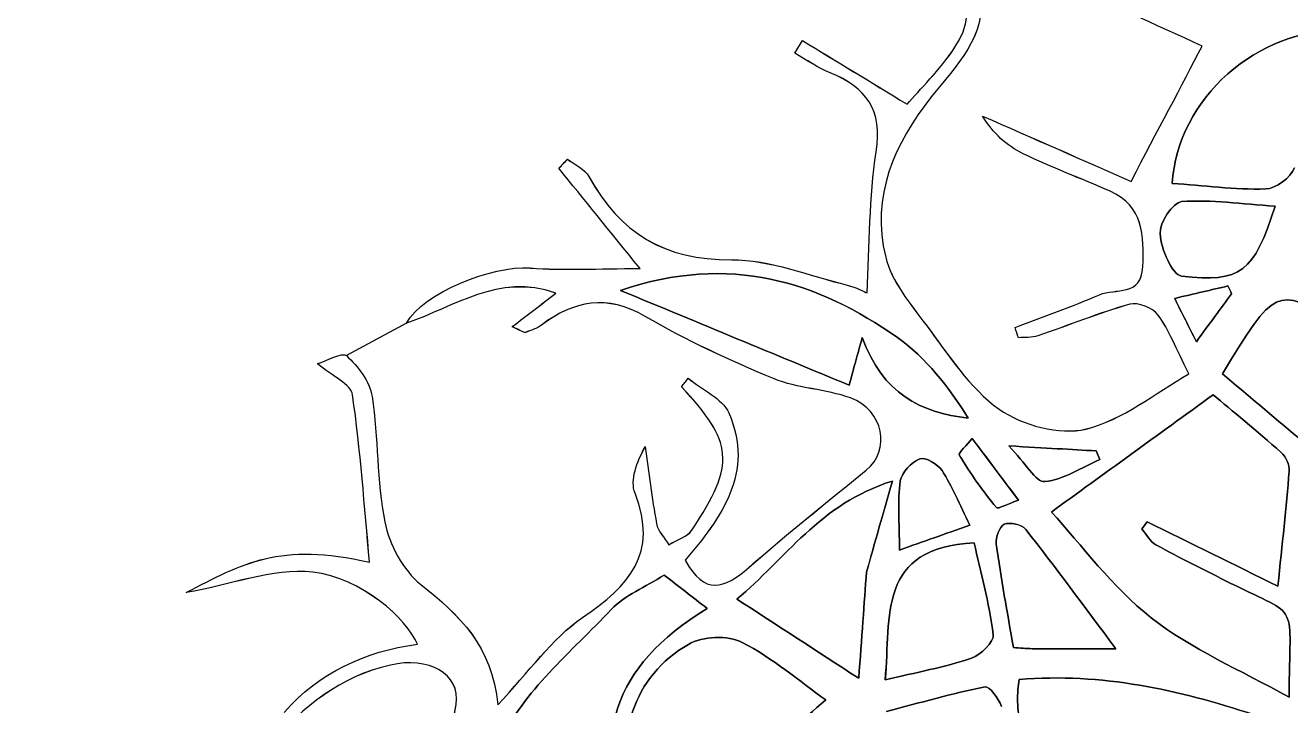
# Model space of a CAD drawing. Extents: x 105 to 524, y 66 to 486.
# Drawn here: x 181 to 249.4, y 367.8 to 404.6 of the extents above; entities that cross this region are included whole.
import ezdxf

# ---------------------------------------------------------------- set-up
doc = ezdxf.new("R2010")
doc.units = 0
doc.layers.add('tree', color=7, linetype='CONTINUOUS')

msp = doc.modelspace()

# ---------------------------------------------------------------- linework, layer by layer
at = {"layer": 'tree', "color": 7}
for p, q in [((222.628238, 403.079162), (223.045877, 403.76288)), ((222.628263, 403.078006), (223.045903, 403.761743)), ((222.628503, 403.079501), (223.045877, 403.763506)), ((209.874188, 396.859648), (210.347104, 397.346888)), ((248.601424, 394.809521), (248.601424, 394.809521)), ((248.601533, 394.809592), (248.601533, 394.809592)), ((213.200036, 390.260417), (213.200036, 390.260417)), ((213.200114, 390.260522), (213.200114, 390.260522)), ((201.636715, 388.493141), (198.391992, 386.734015)), ((244.342751, 387.486596), (244.342751, 387.486596)), ((244.342885, 387.486596), (244.342885, 387.486596)), ((234.725944, 378.923973), (232.225977, 382.249221)), ((234.725944, 378.923973), (232.225977, 382.249221)), ((234.212437, 381.852488), (234.212437, 381.852488)), ((234.212465, 381.852417), (234.212465, 381.852417)), ((238.927206, 381.583283), (239.118136, 381.118216)), ((238.927206, 381.583283), (239.118136, 381.118216)), ((239.118108, 381.118286), (238.927446, 381.583106)), ((239.118108, 381.118286), (238.927446, 381.583106)), ((227.908048, 379.955319), (227.908048, 379.955319)), ((227.908153, 379.955354), (227.908153, 379.955354)), ((234.72581, 378.923867), (234.72581, 378.923867)), ((234.725944, 378.923973), (234.725944, 378.923973)), ((232.098494, 377.56846), (232.098494, 377.56846)), ((232.098603, 377.568531), (232.098603, 377.568531)), ((239.987303, 370.890482), (239.987303, 370.891047)), ((239.987381, 370.891964), (239.987381, 370.891118)), ((227.518634, 369.209179), (227.518634, 369.209179)), ((227.518711, 369.209073), (227.518711, 369.209073)), ((234.757186, 369.230451), (234.757186, 369.230451)), ((234.757267, 369.230381), (234.757267, 369.230381)), ((224.306567, 368.12541), (224.306567, 368.12541)), ((224.306596, 368.125446), (224.306596, 368.125446)), ((249.35422, 368.26504), (249.35422, 368.26504)), ((249.354301, 368.26504), (249.354301, 368.26504))]:
    msp.add_line(p, q, dxfattribs=at)
for points in [[(104.943981, 275.896663), (104.943988, 391.738389), (198.852265, 485.646659), (314.693991, 485.646659)], [(231.289464, 403.39881), (232.77684, 405.636376), (231.744756, 407.962313), (228.78843, 409.356754)], [(231.289465, 403.398179), (232.776843, 405.635742), (231.744492, 407.961677), (228.788433, 409.356384)], [(231.289491, 403.397048), (232.776867, 405.634614), (231.744516, 407.960551), (228.788456, 409.355259)], [(232.66976, 406.462682), (233.023312, 403.946921), (231.368239, 402.429669), (230.025862, 400.731938)], [(232.669761, 406.462336), (233.023315, 403.946572), (231.36824, 402.42931), (230.025864, 400.731567)], [(232.669786, 406.461187), (233.023339, 403.945426), (231.368266, 402.428174), (230.025889, 400.730443)], [(244.66303, 403.463152), (242.101112, 404.631994), (239.47831, 405.828602), (236.855508, 407.024943)], [(244.663031, 403.462807), (242.101112, 404.631384), (239.478312, 405.827971), (236.855512, 407.024593)], [(244.663057, 403.461657), (242.101139, 404.630232), (239.478337, 405.82684), (236.855535, 407.023448)], [(243.040884, 396.041951), (243.295364, 400.607354), (247.70836, 404.505513), (252.280773, 404.290601)], [(243.040884, 396.041951), (243.295364, 400.607354), (247.70836, 404.505513), (252.280773, 404.290601)], [(252.28072, 404.290636), (247.708307, 404.505548), (243.295311, 400.607354), (243.041096, 396.041986)], [(252.28072, 404.290636), (247.708307, 404.505548), (243.295311, 400.607354), (243.041096, 396.041986)], [(223.045877, 403.763506), (224.875055, 402.651797), (226.704234, 401.539822), (228.710189, 400.320788)], [(223.045877, 403.76288), (224.875058, 402.651172), (226.704236, 401.539463), (228.71019, 400.320439)], [(223.045903, 403.761743), (224.875082, 402.650035), (226.704261, 401.538327), (228.710215, 400.319293)], [(224.538596, 402.019488), (223.868608, 402.290492), (223.263245, 402.721374), (222.628238, 403.079162)], [(224.53862, 402.018359), (223.868633, 402.289344), (223.263268, 402.720251), (222.628263, 403.078006)], [(224.538593, 402.019854), (223.868606, 402.290839), (223.263242, 402.721746), (222.628503, 403.079501)], [(228.710189, 400.320788), (229.372966, 401.099304), (230.465933, 402.159485), (231.289464, 403.39881)], [(228.71019, 400.320439), (229.372968, 401.098667), (230.465669, 402.159117), (231.289465, 403.398179)], [(228.710215, 400.319293), (229.372992, 401.097542), (230.465693, 402.15799), (231.289491, 403.397048)], [(240.812409, 396.152683), (242.269076, 398.918337), (243.535348, 401.3225), (244.66303, 403.463152)], [(240.812412, 396.152335), (242.269077, 398.917971), (243.535352, 401.322152), (244.663031, 403.462807)], [(240.812436, 396.151188), (242.269103, 398.916842), (243.535375, 401.321005), (244.663057, 403.461657)], [(227.033486, 397.74816), (227.39318, 400.031914), (226.494079, 401.22959), (224.538593, 402.019854)], [(227.033487, 397.747808), (227.393182, 400.03155), (226.493814, 401.22923), (224.538596, 402.019488)], [(227.033513, 397.746665), (227.393207, 400.030419), (226.493838, 401.228095), (224.53862, 402.018359)], [(230.025862, 400.731938), (228.008158, 398.180402), (226.729869, 395.332251), (227.54619, 392.0596)], [(230.025864, 400.731567), (228.008159, 398.180031), (226.729872, 395.331879), (227.546193, 392.059231)], [(230.025889, 400.730443), (228.008185, 398.178907), (226.729896, 395.330756), (227.546217, 392.058104)], [(234.971053, 397.645907), (234.098121, 398.074678), (233.346155, 398.750139), (232.784317, 399.684839)], [(232.784317, 399.684839), (235.519273, 398.481557), (238.253962, 397.278541), (240.812409, 396.152683)], [(234.971054, 397.645537), (234.098123, 398.074339), (233.346156, 398.749767), (232.784318, 399.684205)], [(232.784318, 399.684205), (235.519274, 398.481197), (238.253965, 397.277907), (240.812412, 396.152335)], [(234.97108, 397.644412), (234.098148, 398.073183), (233.346182, 398.748644), (232.784344, 399.683077)], [(232.784344, 399.683077), (235.5193, 398.480062), (238.253989, 397.276779), (240.812436, 396.151188)], [(226.538673, 390.120251), (226.688212, 392.72011), (226.643083, 395.268442), (227.033486, 397.74816)], [(226.538674, 390.119623), (226.688213, 392.719736), (226.643085, 395.268097), (227.033487, 397.747808)], [(226.5387, 390.118489), (226.688239, 392.718615), (226.64311, 395.266947), (227.033513, 397.746665)], [(239.676182, 395.625129), (238.116707, 396.319279), (236.501155, 396.894623), (234.971053, 397.645907)], [(239.676185, 395.624756), (238.116442, 396.318916), (236.501157, 396.894262), (234.971054, 397.645537)], [(239.676208, 395.623634), (238.116466, 396.317784), (236.501182, 396.893127), (234.97108, 397.644412)], [(214.26662, 391.441539), (212.585645, 393.514912), (211.229916, 395.18728), (209.874188, 396.859648)], [(209.874189, 396.859301), (210.031739, 397.021614), (210.189558, 397.183927), (210.347105, 397.346523)], [(214.266621, 391.441199), (212.585646, 393.514545), (211.229917, 395.186923), (209.874189, 396.859301)], [(209.874214, 396.858153), (210.031764, 397.020477), (210.189581, 397.182802), (210.347131, 397.345393)], [(214.266647, 391.440044), (212.585671, 393.513417), (211.229943, 395.185785), (209.874214, 396.858153)], [(210.347104, 397.346888), (210.738041, 397.043064), (211.277982, 396.820669), (211.495882, 396.422333)], [(210.347105, 397.346523), (210.738043, 397.042711), (211.277983, 396.820319), (211.495883, 396.421963)], [(210.347131, 397.345393), (210.738067, 397.041569), (211.278009, 396.819174), (211.495908, 396.420838)], [(248.091766, 395.743783), (248.637316, 395.757541), (249.444023, 396.357828), (249.65231, 396.880574)], [(248.091766, 395.743783), (248.637316, 395.757541), (249.444023, 396.357828), (249.65231, 396.880574)], [(249.652363, 396.880539), (249.444076, 396.357793), (248.637369, 395.757647), (248.091819, 395.743747)], [(249.652363, 396.880539), (249.444076, 396.357793), (248.637369, 395.757647), (248.091819, 395.743747)], [(211.495882, 396.422333), (213.170715, 393.358461), (215.588969, 391.89327), (219.202999, 391.914362)], [(211.495883, 396.421963), (213.170717, 393.358088), (215.588705, 391.892649), (219.203002, 391.913745)], [(211.495908, 396.420838), (213.170742, 393.356966), (215.588729, 391.891508), (219.203026, 391.9126)], [(241.449818, 391.540589), (241.517644, 393.20468), (241.496548, 394.814842), (239.676182, 395.625129)], [(241.449821, 391.539977), (241.517646, 393.204065), (241.49655, 394.814213), (239.676185, 395.624756)], [(241.449844, 391.538827), (241.517671, 393.202918), (241.496575, 394.81308), (239.676208, 395.623634)], [(248.091819, 395.743747), (246.410575, 395.699968), (244.722392, 395.922888), (243.040884, 396.041951)], [(248.091819, 395.743747), (246.410575, 395.699968), (244.722392, 395.922888), (243.040884, 396.041951)], [(243.041096, 396.041986), (244.72234, 395.922923), (246.410522, 395.700003), (248.091766, 395.743783)], [(243.041096, 396.041986), (244.72234, 395.922923), (246.410522, 395.700003), (248.091766, 395.743783)], [(242.379013, 393.322457), (242.334687, 393.897803), (243.084248, 395.025774), (243.541677, 395.059429)], [(242.379013, 393.322457), (242.334687, 393.897803), (243.084248, 395.025774), (243.541677, 395.059429)], [(243.541783, 395.0595), (243.084357, 395.025986), (242.334792, 393.897873), (242.378854, 393.322528)], [(243.541783, 395.0595), (243.084357, 395.025986), (242.334792, 393.897873), (242.378854, 393.322528)], [(243.536177, 391.033423), (246.758202, 390.648437), (247.464506, 391.249676), (248.601533, 394.809592)], [(243.536177, 391.033423), (246.758202, 390.648437), (247.464506, 391.249676), (248.601533, 394.809592)], [(248.601424, 394.809521), (247.464397, 391.249606), (246.758093, 390.648649), (243.536336, 391.033353)], [(248.601424, 394.809521), (247.464397, 391.249606), (246.758093, 390.648649), (243.536336, 391.033353)], [(243.541677, 395.059429), (245.152157, 395.177963), (246.789339, 394.930454), (248.601424, 394.809521)], [(243.541677, 395.059429), (245.152157, 395.177963), (246.789339, 394.930454), (248.601424, 394.809521)], [(248.601533, 394.809592), (246.789444, 394.930559), (245.152263, 395.178033), (243.541783, 395.0595)], [(248.601533, 394.809592), (246.789444, 394.930559), (245.152263, 395.178033), (243.541783, 395.0595)], [(242.378854, 393.322528), (242.441875, 392.500767), (243.037092, 391.092972), (243.536177, 391.033423)], [(242.378854, 393.322528), (242.441875, 392.500767), (243.037092, 391.092972), (243.536177, 391.033423)], [(243.536336, 391.033353), (243.036983, 391.092902), (242.442033, 392.500661), (242.379013, 393.322457)], [(243.536336, 391.033353), (243.036983, 391.092902), (242.442033, 392.500661), (242.379013, 393.322457)], [(213.200036, 390.260417), (219.164761, 392.266241), (223.878969, 390.729223), (228.186216, 387.705953)], [(213.200036, 390.260417), (219.164761, 392.266241), (223.878969, 390.729223), (228.186216, 387.705953)], [(228.186029, 387.705776), (223.879047, 390.729329), (219.164574, 392.266346), (213.200114, 390.260522)], [(228.186029, 387.705776), (223.879047, 390.729329), (219.164574, 392.266346), (213.200114, 390.260522)], [(227.54619, 392.0596), (227.874908, 390.740981), (228.865335, 389.541169), (229.717706, 388.409971)], [(227.546193, 392.059231), (227.874911, 390.740371), (228.865338, 389.540538), (229.717709, 388.409356)], [(227.546217, 392.058104), (227.874935, 390.739219), (228.865362, 389.539407), (229.717732, 388.408209)], [(201.636742, 388.493536), (202.558808, 390.144279), (206.272709, 391.621484), (208.315247, 391.470106)], [(201.636743, 388.493106), (202.558809, 390.143577), (206.272712, 391.621045), (208.31525, 391.469421)], [(201.636769, 388.492041), (202.558835, 390.142517), (206.272735, 391.619989), (208.315274, 391.468344)], [(208.315247, 391.470106), (210.140687, 391.334747), (211.984286, 391.441539), (214.26662, 391.441539)], [(208.31525, 391.469421), (210.140688, 391.334061), (211.984287, 391.441199), (214.266621, 391.441199)], [(208.315274, 391.468344), (210.140714, 391.332984), (211.984312, 391.440044), (214.266647, 391.440044)], [(219.202999, 391.914362), (221.290666, 391.926376), (223.387145, 391.052014), (225.471875, 390.54475)], [(219.203002, 391.913745), (221.290667, 391.926092), (223.387147, 391.051662), (225.471877, 390.544403)], [(219.203026, 391.9126), (221.290693, 391.924881), (223.387172, 391.050519), (225.471902, 390.543255)], [(239.111139, 390.02654), (239.958436, 390.393105), (241.383326, 389.899458), (241.449818, 391.540589)], [(239.111141, 390.025925), (239.958439, 390.392744), (241.383062, 389.898819), (241.449821, 391.539977)], [(239.111166, 390.024778), (239.958463, 390.39161), (241.383086, 389.897695), (241.449844, 391.538827)], [(209.7129, 390.113309), (206.583268, 391.205261), (204.259544, 389.360423), (201.636742, 388.493536)], [(209.712634, 390.112603), (206.583269, 391.204556), (204.259547, 389.35974), (201.636743, 388.493106)], [(209.712659, 390.111547), (206.583295, 391.203499), (204.259571, 389.358661), (201.636769, 388.492041)], [(207.354995, 388.299441), (208.173452, 388.929249), (208.848513, 389.448527), (209.7129, 390.113309)], [(207.354995, 388.299007), (208.173454, 388.928539), (208.848515, 389.447828), (209.712634, 390.112603)], [(207.355022, 388.297946), (208.173479, 388.927487), (208.848539, 389.446765), (209.712659, 390.111547)], [(214.54834, 388.849689), (212.466815, 390.058044), (210.715877, 389.705362), (208.935565, 388.388613)], [(214.548343, 388.84927), (212.466816, 390.057358), (210.715878, 389.704686), (208.935567, 388.38819)], [(214.548367, 388.848194), (212.466842, 390.056282), (210.715904, 389.7036), (208.935592, 388.387118)], [(225.56742, 385.133321), (221.510116, 386.815295), (217.566296, 388.450279), (213.200036, 390.260417)], [(225.56742, 385.133321), (221.510116, 386.815295), (217.566296, 388.450279), (213.200036, 390.260417)], [(213.200114, 390.260522), (217.566109, 388.450384), (221.509929, 386.815401), (225.567501, 385.133427)], [(213.200114, 390.260522), (217.566109, 388.450384), (221.509929, 386.815401), (225.567501, 385.133427)], [(225.471875, 390.54475), (225.945325, 390.429682), (226.386464, 390.182457), (226.538673, 390.120251)], [(225.471877, 390.544403), (225.945326, 390.429327), (226.386468, 390.1821), (226.538674, 390.119623)], [(225.471902, 390.543255), (225.945352, 390.428186), (226.386491, 390.180962), (226.5387, 390.118489)], [(234.539261, 388.247914), (236.065623, 388.835005), (237.61148, 389.37751), (239.111139, 390.02654)], [(234.539261, 388.247572), (236.065624, 388.834665), (237.611483, 389.377167), (239.111141, 390.025925)], [(234.539287, 388.246419), (236.06565, 388.83351), (237.611506, 389.376015), (239.111166, 390.024778)], [(246.049493, 390.499459), (245.157068, 390.290685), (244.264642, 390.082193), (243.171408, 389.826676)], [(246.049493, 390.499459), (245.157068, 390.290685), (244.264642, 390.082193), (243.171408, 389.826676)], [(243.171543, 389.826676), (244.264776, 390.082193), (245.157202, 390.290685), (246.049627, 390.499459)], [(243.171543, 389.826676), (244.264776, 390.082193), (245.157202, 390.290685), (246.049627, 390.499459)], [(246.250171, 390.080571), (245.658957, 389.276414), (245.067744, 388.472539), (244.342751, 387.486596)], [(246.250171, 390.080571), (245.658957, 389.276414), (245.067744, 388.472539), (244.342751, 387.486596)], [(244.342885, 387.486596), (245.067878, 388.472539), (245.659092, 389.276414), (246.250305, 390.080571)], [(244.342885, 387.486596), (245.067878, 388.472539), (245.659092, 389.276414), (246.250305, 390.080571)], [(245.758293, 385.745496), (248.544253, 390.381878), (248.7488, 390.479597), (251.787642, 388.620635)], [(245.758293, 385.745496), (248.544253, 390.381878), (248.7488, 390.479597), (251.787642, 388.620635)], [(251.787776, 388.620741), (248.748935, 390.479456), (248.544119, 390.381737), (245.758427, 385.745602)], [(251.787776, 388.620741), (248.748935, 390.479456), (248.544119, 390.381737), (245.758427, 385.745602)], [(246.250305, 390.080571), (246.183277, 390.2202), (246.116521, 390.359829), (246.049493, 390.499459)], [(246.250305, 390.080571), (246.183277, 390.2202), (246.116521, 390.359829), (246.049493, 390.499459)], [(246.049627, 390.499459), (246.116387, 390.359829), (246.183411, 390.2202), (246.250171, 390.080571)], [(246.049627, 390.499459), (246.116387, 390.359829), (246.183411, 390.2202), (246.250171, 390.080571)], [(240.747253, 389.511801), (239.060937, 389.040046), (237.432033, 388.366988), (235.770551, 387.802056)], [(240.747254, 389.511434), (239.060937, 389.0397), (237.432035, 388.366635), (235.770554, 387.801697)], [(240.747279, 389.510306), (239.060964, 389.038551), (237.43206, 388.365492), (235.770578, 387.800561)], [(242.269343, 388.940462), (241.991628, 389.318774), (241.184119, 389.634079), (240.747253, 389.511801)], [(242.269345, 388.940111), (241.991631, 389.318429), (241.18412, 389.63346), (240.747254, 389.511434)], [(242.26937, 388.938967), (241.991655, 389.317279), (241.184146, 389.632317), (240.747279, 389.510306)], [(243.171408, 389.826676), (243.610945, 388.948859), (243.891865, 388.387378), (244.342885, 387.486596)], [(243.171408, 389.826676), (243.610945, 388.948859), (243.891865, 388.387378), (244.342885, 387.486596)], [(244.342751, 387.486596), (243.891731, 388.387378), (243.610811, 388.948859), (243.171543, 389.826676)], [(244.342751, 387.486596), (243.891731, 388.387378), (243.610811, 388.948859), (243.171543, 389.826676)], [(221.48293, 385.491604), (219.112742, 386.47436), (216.764984, 387.563108), (214.54834, 388.849689)], [(221.482931, 385.491179), (219.112744, 386.473947), (216.764986, 387.562407), (214.548343, 388.84927)], [(221.482957, 385.490109), (219.112769, 386.472865), (216.765011, 387.561346), (214.548367, 388.848194)], [(243.936432, 385.746304), (243.237072, 387.135138), (242.869634, 388.123234), (242.269343, 388.940462)], [(243.936435, 385.745955), (243.236806, 387.134523), (242.869635, 388.122866), (242.269345, 388.940111)], [(243.936459, 385.744809), (243.236832, 387.133376), (242.869661, 388.121739), (242.26937, 388.938967)], [(208.067707, 387.990545), (207.978251, 387.960643), (207.837524, 388.083187), (207.354995, 388.299441)], [(208.067709, 387.990115), (207.978252, 387.960129), (207.837525, 388.082508), (207.354995, 388.299007)], [(208.067734, 387.989049), (207.978277, 387.958881), (207.837551, 388.081425), (207.355022, 388.297946)], [(208.935565, 388.388613), (208.68402, 388.202527), (208.368654, 388.091463), (208.067707, 387.990545)], [(208.935567, 388.38819), (208.684022, 388.202099), (208.368657, 388.091045), (208.067709, 387.990115)], [(208.935592, 388.387118), (208.684047, 388.201032), (208.36868, 388.089968), (208.067734, 387.989049)], [(229.717706, 388.409971), (230.935378, 386.793936), (232.078548, 384.974195), (233.678345, 383.841128)], [(229.717709, 388.409356), (230.935378, 386.793317), (232.078551, 384.97383), (233.678345, 383.840496)], [(229.717732, 388.408209), (230.935405, 386.792174), (232.078575, 384.9727), (233.678372, 383.839366)], [(234.720309, 387.698201), (234.65996, 387.881349), (234.59961, 388.064765), (234.539261, 388.247914)], [(234.72031, 387.697839), (234.65996, 387.881001), (234.599611, 388.064128), (234.539261, 388.247572)], [(234.720336, 387.696705), (234.659986, 387.879854), (234.599637, 388.063003), (234.539287, 388.246419)], [(226.282, 387.720099), (226.003485, 386.711437), (225.864628, 386.208729), (225.56742, 385.133321)], [(226.282, 387.720099), (226.003485, 386.711437), (225.864628, 386.208729), (225.56742, 385.133321)], [(225.567501, 385.133427), (225.864709, 386.208552), (226.003566, 386.711543), (226.282081, 387.720205)], [(225.567501, 385.133427), (225.864709, 386.208552), (226.003566, 386.711543), (226.282081, 387.720205)], [(232.01147, 383.354439), (229.431659, 383.657722), (227.382444, 384.667442), (226.282, 387.720099)], [(232.01147, 383.354439), (229.431659, 383.657722), (227.382444, 384.667442), (226.282, 387.720099)], [(226.282081, 387.720205), (227.382525, 384.667548), (229.431473, 383.657828), (232.011548, 383.354262)], [(226.282081, 387.720205), (227.382525, 384.667548), (229.431473, 383.657828), (232.011548, 383.354262)], [(232.011548, 383.354262), (230.936472, 385.048266), (229.732152, 386.620491), (228.186029, 387.705776)], [(232.011548, 383.354262), (230.936472, 385.048266), (229.732152, 386.620491), (228.186029, 387.705776)], [(228.186216, 387.705953), (229.732339, 386.620385), (230.936394, 385.04816), (232.01147, 383.354439)], [(228.186216, 387.705953), (229.732339, 386.620385), (230.936394, 385.04816), (232.01147, 383.354439)], [(235.770551, 387.802056), (235.446106, 387.691793), (235.071725, 387.728903), (234.720309, 387.698201)], [(235.770554, 387.801697), (235.446108, 387.691454), (235.071461, 387.728531), (234.72031, 387.697839)], [(235.770578, 387.800561), (235.446133, 387.690298), (235.071485, 387.727408), (234.720336, 387.696705)], [(196.828541, 386.299075), (197.303859, 386.444314), (198.174123, 386.937673), (198.39202, 386.733979)], [(196.828565, 386.297993), (197.303885, 386.44323), (198.174147, 386.936611), (198.392046, 386.732905)], [(196.828806, 386.299755), (197.303858, 386.444992), (198.174387, 386.938373), (198.392019, 386.7344)], [(198.392019, 386.7344), (199.01394, 386.152381), (199.654019, 385.330347), (199.777121, 384.524866)], [(198.39202, 386.733979), (199.013674, 386.151967), (199.654022, 385.329642), (199.777124, 384.524179)], [(198.392046, 386.732905), (199.0137, 386.150886), (199.654046, 385.328585), (199.777148, 384.523104)], [(198.719405, 384.622675), (198.639028, 385.180417), (197.64406, 385.606255), (196.828541, 386.299075)], [(198.719429, 384.62162), (198.639052, 385.179343), (197.644085, 385.605178), (196.828565, 386.297993)], [(198.719402, 384.623115), (198.639025, 385.180838), (197.644059, 385.60694), (196.828806, 386.299755)], [(216.512104, 385.052954), (216.631201, 385.206201), (216.75003, 385.359448), (216.869127, 385.512695)], [(216.512105, 385.052535), (216.631202, 385.205781), (216.750032, 385.359028), (216.86913, 385.512275)], [(216.51213, 385.051459), (216.631227, 385.204706), (216.750057, 385.357953), (216.869154, 385.5112)], [(216.869127, 385.512695), (217.619758, 384.895703), (218.712726, 384.428486), (219.06067, 383.635019)], [(216.86913, 385.512275), (217.61976, 384.895019), (218.712461, 384.428047), (219.060674, 383.634333)], [(216.869154, 385.5112), (217.619785, 384.893941), (218.712485, 384.426991), (219.060697, 383.633257)], [(225.645714, 384.445306), (224.309212, 384.935216), (222.789792, 384.949633), (221.48293, 385.491604)], [(225.645715, 384.444628), (224.309213, 384.934531), (222.789792, 384.949206), (221.482931, 385.491179)], [(225.64574, 384.443544), (224.309238, 384.933454), (222.789818, 384.948138), (221.482957, 385.490109)], [(238.380536, 382.768399), (240.358185, 383.250834), (242.098175, 384.708282), (243.936432, 385.746304)], [(238.380538, 382.767769), (240.358186, 383.250193), (242.098177, 384.707659), (243.936435, 385.745955)], [(238.380562, 382.766637), (240.358212, 383.249072), (242.098201, 384.70652), (243.936459, 385.744809)], [(249.842838, 382.309476), (248.463608, 383.469762), (247.098266, 384.618301), (245.758293, 385.745496)], [(249.842838, 382.309476), (248.463608, 383.469762), (247.098266, 384.618301), (245.758293, 385.745496)], [(245.758427, 385.745602), (247.0984, 384.618406), (248.463742, 383.469586), (249.842969, 382.309299)], [(245.758427, 385.745602), (247.0984, 384.618406), (248.463742, 383.469586), (249.842969, 382.309299)], [(199.641201, 375.570062), (199.35868, 378.576533), (199.15253, 381.61611), (198.719402, 384.623115)], [(199.640938, 375.569374), (199.35868, 378.575852), (199.152531, 381.615668), (198.719405, 384.622675)], [(199.640961, 375.5683), (199.358707, 378.574771), (199.152557, 381.614615), (198.719429, 384.62162)], [(199.777121, 384.524866), (200.119191, 382.282761), (200.01665, 379.963499), (200.462863, 377.74996)], [(199.777124, 384.524179), (200.119192, 382.282065), (200.016653, 379.96308), (200.462864, 377.749541)], [(199.777148, 384.523104), (200.119218, 382.280999), (200.016677, 379.962004), (200.46289, 377.748465)], [(217.060857, 377.296093), (219.486322, 380.905407), (219.265485, 382.079589), (216.512104, 385.052954)], [(217.060858, 377.295657), (219.486325, 380.904997), (219.265486, 382.079147), (216.512105, 385.052535)], [(217.060884, 377.294598), (219.486348, 380.903912), (219.265512, 382.078094), (216.51213, 385.051459)], [(236.502437, 378.280824), (239.356223, 380.347538), (242.187042, 382.397388), (245.253122, 384.617877)], [(236.502437, 378.280824), (239.356223, 380.347538), (242.187042, 382.397388), (245.253122, 384.617877)], [(245.252935, 384.617877), (242.187123, 382.39767), (239.356304, 380.347538), (236.502515, 378.280824)], [(245.252935, 384.617877), (242.187123, 382.39767), (239.356304, 380.347538), (236.502515, 378.280824)], [(248.921439, 381.506236), (247.614578, 382.668392), (246.257512, 383.773962), (245.252935, 384.617877)], [(248.921439, 381.506236), (247.614578, 382.668392), (246.257512, 383.773962), (245.252935, 384.617877)], [(245.253122, 384.617877), (246.257699, 383.773962), (247.614765, 382.668392), (248.921358, 381.506236)], [(245.253122, 384.617877), (246.257699, 383.773962), (247.614765, 382.668392), (248.921358, 381.506236)], [(226.495147, 380.538842), (227.833518, 381.624653), (227.443916, 383.78613), (225.645714, 384.445306)], [(226.495148, 380.538143), (227.83352, 381.623958), (227.443919, 383.78571), (225.645715, 384.444628)], [(226.495174, 380.53708), (227.833545, 381.622891), (227.443943, 383.784635), (225.64574, 384.443544)], [(233.678345, 383.841128), (234.92005, 382.961426), (236.952975, 382.420256), (238.380536, 382.768399)], [(233.678345, 383.840496), (234.920053, 382.960809), (236.952977, 382.419648), (238.380538, 382.767769)], [(233.678372, 383.839366), (234.920077, 382.959664), (236.953002, 382.418494), (238.380562, 382.766637)], [(219.060674, 383.634333), (220.47061, 380.419081), (218.652912, 377.974331), (216.708909, 375.67295)], [(219.060697, 383.633257), (220.470633, 380.418007), (218.652937, 377.973263), (216.708934, 375.671888)], [(219.06067, 383.635019), (220.470607, 380.419769), (218.65291, 377.975025), (216.709174, 375.673384)], [(213.996115, 379.294178), (213.714395, 380.01289), (214.084236, 380.986569), (214.546204, 381.813676)], [(213.996118, 379.293755), (213.714397, 380.012187), (214.084239, 380.985889), (214.546205, 381.812976)], [(213.996142, 379.292683), (213.714422, 380.011128), (214.084263, 380.984807), (214.546231, 381.811914)], [(214.546204, 381.813676), (214.742206, 380.426443), (214.90029, 379.032269), (215.157176, 377.656517)], [(214.546205, 381.812976), (214.742208, 380.426031), (214.900027, 379.031571), (215.157177, 377.655808)], [(214.546231, 381.811914), (214.742233, 380.424948), (214.90005, 379.030507), (215.157203, 377.654755)], [(231.528084, 381.355282), (231.458121, 381.471664), (231.979103, 381.942622), (232.226111, 382.249398)], [(231.528084, 381.355282), (231.458121, 381.471664), (231.979103, 381.942622), (232.226111, 382.249398)], [(232.225977, 382.249221), (231.978973, 381.942728), (231.458255, 381.47177), (231.527953, 381.355106)], [(232.225977, 382.249221), (231.978973, 381.942728), (231.458255, 381.47177), (231.527953, 381.355106)], [(232.226111, 382.249398), (232.918794, 381.328048), (233.611212, 380.406416), (234.72581, 378.923867)], [(232.226111, 382.249398), (232.918794, 381.328048), (233.611212, 380.406416), (234.72581, 378.923867)], [(234.212437, 381.852488), (235.091245, 380.936747), (235.672577, 379.880319), (236.152436, 379.924345)], [(238.927446, 381.583106), (237.581331, 381.660012), (236.234951, 381.736882), (234.212437, 381.852488)], [(234.212437, 381.852488), (235.091245, 380.936747), (235.672577, 379.880319), (236.152436, 379.924345)], [(238.927446, 381.583106), (237.581331, 381.660012), (236.234951, 381.736882), (234.212437, 381.852488)], [(234.212465, 381.852417), (236.234975, 381.736812), (237.581091, 381.659906), (238.927206, 381.583283)], [(236.152464, 379.924275), (235.672605, 379.880213), (235.091273, 380.936676), (234.212465, 381.852417)], [(234.212465, 381.852417), (236.234975, 381.736812), (237.581091, 381.659906), (238.927206, 381.583283)], [(236.152464, 379.924275), (235.672605, 379.880213), (235.091273, 380.936676), (234.212465, 381.852417)], [(228.337329, 379.958741), (228.401951, 380.418763), (228.935216, 380.978092), (229.388642, 381.158291)], [(228.337329, 379.958741), (228.401951, 380.418763), (228.935216, 380.978092), (229.388642, 381.158291)], [(229.38848, 381.158362), (228.935326, 380.978128), (228.40206, 380.418799), (228.337438, 379.958812)], [(229.38848, 381.158362), (228.935326, 380.978128), (228.40206, 380.418799), (228.337438, 379.958812)], [(230.59547, 380.519199), (230.366891, 380.871624), (229.674205, 381.272062), (229.38848, 381.158362)], [(230.59547, 380.519199), (230.366891, 380.871624), (229.674205, 381.272062), (229.38848, 381.158362)], [(229.388642, 381.158291), (229.674099, 381.272027), (230.36705, 380.871554), (230.595364, 380.519129)], [(229.388642, 381.158291), (229.674099, 381.272027), (230.36705, 380.871554), (230.595364, 380.519129)], [(231.527953, 381.355106), (232.123971, 380.363024), (232.803569, 379.415746), (233.533371, 378.516303)], [(231.527953, 381.355106), (232.123971, 380.363024), (232.803569, 379.415746), (233.533371, 378.516303)], [(233.533237, 378.51648), (232.803435, 379.415922), (232.123837, 380.362919), (231.528084, 381.355282)], [(233.533237, 378.51648), (232.803435, 379.415922), (232.123837, 380.362919), (231.528084, 381.355282)], [(236.152436, 379.924345), (237.169032, 380.018078), (238.132754, 380.686063), (239.118108, 381.118286)], [(236.152436, 379.924345), (237.169032, 380.018078), (238.132754, 380.686063), (239.118108, 381.118286)], [(239.118136, 381.118216), (238.132782, 380.685992), (237.16906, 380.017973), (236.152464, 379.924275)], [(239.118136, 381.118216), (238.132782, 380.685992), (237.16906, 380.017973), (236.152464, 379.924275)], [(248.921358, 381.506236), (249.176374, 381.279541), (249.38573, 380.821424), (249.360362, 380.489284)], [(248.921358, 381.506236), (249.176374, 381.279541), (249.38573, 380.821424), (249.360362, 380.489284)], [(249.36044, 380.489284), (249.385804, 380.821424), (249.176455, 381.279541), (248.921439, 381.506236)], [(249.36044, 380.489284), (249.385804, 380.821424), (249.176455, 381.279541), (248.921439, 381.506236)], [(220.13815, 375.277985), (222.205255, 377.090785), (224.359147, 378.805603), (226.495147, 380.538842)], [(220.138152, 375.277274), (222.205257, 377.090093), (224.359149, 378.805193), (226.495148, 380.538143)], [(220.138177, 375.276223), (222.205282, 377.089023), (224.359173, 378.804108), (226.495174, 380.53708)], [(230.595364, 380.519129), (231.146523, 379.669322), (231.532384, 378.712201), (232.098494, 377.56846)], [(230.595364, 380.519129), (231.146523, 379.669322), (231.532384, 378.712201), (232.098494, 377.56846)], [(232.098603, 377.568531), (231.532225, 378.712271), (231.146629, 379.669393), (230.59547, 380.519199)], [(232.098603, 377.568531), (231.532225, 378.712271), (231.146629, 379.669393), (230.59547, 380.519199)], [(249.360362, 380.489284), (249.211091, 378.527522), (248.986248, 376.571334), (248.75206, 374.271046)], [(249.360362, 380.489284), (249.211091, 378.527522), (248.986248, 376.571334), (248.75206, 374.271046)], [(248.752138, 374.271046), (248.986326, 376.571334), (249.211169, 378.527522), (249.36044, 380.489284)], [(248.752138, 374.271046), (248.986326, 376.571334), (249.211169, 378.527522), (249.36044, 380.489284)], [(219.500073, 373.577167), (222.129018, 375.742412), (223.942709, 378.698407), (227.908153, 379.955354)], [(219.500073, 373.577167), (222.129018, 375.742412), (223.942709, 378.698407), (227.908153, 379.955354)], [(227.908048, 379.955319), (223.942868, 378.698372), (222.129177, 375.742623), (219.500235, 373.577167)], [(227.908048, 379.955319), (223.942868, 378.698372), (222.129177, 375.742623), (219.500235, 373.577167)], [(227.908153, 379.955354), (227.380228, 378.097979), (226.971133, 376.658399), (226.508631, 375.030894)], [(227.908153, 379.955354), (227.380228, 378.097979), (226.971133, 376.658399), (226.508631, 375.030894)], [(226.508793, 375.030859), (226.971296, 376.658399), (227.380391, 378.097944), (227.908048, 379.955319)], [(226.508793, 375.030859), (226.971296, 376.658399), (227.380391, 378.097944), (227.908048, 379.955319)], [(228.288462, 376.223953), (228.288462, 377.74813), (228.184855, 378.871339), (228.337329, 379.958741)], [(228.288462, 376.223953), (228.288462, 377.74813), (228.184855, 378.871339), (228.337329, 379.958741)], [(228.337438, 379.958812), (228.18496, 378.871374), (228.288571, 377.7482), (228.288571, 376.223989)], [(228.337438, 379.958812), (228.18496, 378.871374), (228.288571, 377.7482), (228.288571, 376.223989)], [(211.156482, 372.576673), (213.678879, 374.297364), (215.2712, 376.039147), (213.996115, 379.294178)], [(211.156483, 372.576231), (213.678883, 374.29694), (215.271202, 376.03871), (213.996118, 379.293755)], [(211.156509, 372.575178), (213.678906, 374.295869), (215.271226, 376.037652), (213.996142, 379.292683)], [(234.72581, 378.923867), (234.174654, 378.728182), (233.608809, 378.423276), (233.533237, 378.51648)], [(234.72581, 378.923867), (234.174654, 378.728182), (233.608809, 378.423276), (233.533237, 378.51648)], [(233.533371, 378.516303), (233.608675, 378.423382), (234.17452, 378.728005), (234.725944, 378.923973)], [(233.533371, 378.516303), (233.608675, 378.423382), (234.17452, 378.728005), (234.725944, 378.923973)], [(200.462863, 377.74996), (200.71067, 376.521849), (201.451955, 375.124204), (202.414343, 374.364643)], [(200.462864, 377.749541), (200.710673, 376.521416), (201.451958, 375.123781), (202.414078, 374.364215)], [(200.46289, 377.748465), (200.710697, 376.520354), (201.451982, 375.122709), (202.414103, 374.363148)], [(215.157176, 377.656517), (215.233281, 377.249104), (215.587901, 376.893753), (215.81488, 376.514907)], [(233.958035, 377.617743), (234.261653, 377.748553), (234.914817, 377.603985), (235.118564, 377.344905)], [(233.958035, 377.617743), (234.261653, 377.748553), (234.914817, 377.603985), (235.118564, 377.344905)], [(235.118483, 377.343987), (234.914736, 377.603244), (234.261572, 377.747671), (233.958222, 377.616861)], [(235.118483, 377.343987), (234.914736, 377.603244), (234.261572, 377.747671), (233.958222, 377.616861)], [(241.905324, 372.562085), (239.784544, 374.229665), (238.141489, 376.504341), (236.502437, 378.280824)], [(241.905324, 372.562085), (239.784544, 374.229665), (238.141489, 376.504341), (236.502437, 378.280824)], [(236.502515, 378.280824), (238.141302, 376.504341), (239.784625, 374.229665), (241.905402, 372.562085)], [(236.502515, 378.280824), (238.141302, 376.504341), (239.784625, 374.229665), (241.905402, 372.562085)], [(241.399374, 377.364025), (241.494441, 377.493777), (241.589235, 377.623776), (241.684034, 377.753527)], [(241.399374, 377.364025), (241.494441, 377.493777), (241.589235, 377.623776), (241.684034, 377.753527)], [(241.683953, 377.753527), (241.589154, 377.623776), (241.494359, 377.493777), (241.399561, 377.364025)], [(241.683953, 377.753527), (241.589154, 377.623776), (241.494359, 377.493777), (241.399561, 377.364025)], [(248.75206, 374.271046), (246.369053, 375.445232), (244.026637, 376.599379), (241.683953, 377.753527)], [(248.75206, 374.271046), (246.369053, 375.445232), (244.026637, 376.599379), (241.683953, 377.753527)], [(241.684034, 377.753527), (244.02645, 376.599379), (246.368866, 375.445232), (248.752138, 374.271046)], [(241.684034, 377.753527), (244.02645, 376.599379), (246.368866, 375.445232), (248.752138, 374.271046)], [(215.157177, 377.655808), (215.233282, 377.248667), (215.587905, 376.893314), (215.814882, 376.514219)], [(215.157203, 377.654755), (215.233308, 377.247609), (215.587928, 376.892258), (215.814906, 376.513145)], [(215.81488, 376.514907), (216.238127, 376.770141), (216.811181, 376.924456), (217.060857, 377.296093)], [(215.814882, 376.514219), (216.23813, 376.769454), (216.811183, 376.924041), (217.060858, 377.295657)], [(215.814906, 376.513145), (216.238154, 376.768379), (216.811208, 376.922961), (217.060884, 377.294598)], [(232.098494, 377.56846), (230.680281, 377.068151), (229.626301, 376.696252), (228.288462, 376.223953)], [(232.098494, 377.56846), (230.680281, 377.068151), (229.626301, 376.696252), (228.288462, 376.223953)], [(228.288571, 376.223989), (229.626407, 376.696287), (230.680387, 377.068186), (232.098603, 377.568531)], [(228.288571, 376.223989), (229.626407, 376.696287), (230.680387, 377.068186), (232.098603, 377.568531)], [(233.958222, 377.616861), (233.698133, 377.504713), (233.473558, 376.899452), (233.521624, 376.55186)], [(233.958222, 377.616861), (233.698133, 377.504713), (233.473558, 376.899452), (233.521624, 376.55186)], [(233.521702, 376.552742), (233.473636, 376.900087), (233.698214, 377.505595), (233.958035, 377.617743)], [(233.521702, 376.552742), (233.473636, 376.900087), (233.698214, 377.505595), (233.958035, 377.617743)], [(239.987303, 370.891047), (238.271078, 373.18629), (236.730297, 375.293043), (235.118483, 377.343987)], [(239.987303, 370.891047), (238.271078, 373.18629), (236.730297, 375.293043), (235.118483, 377.343987)], [(235.118564, 377.344905), (236.730378, 375.293925), (238.271159, 373.187207), (239.987381, 370.891964)], [(235.118564, 377.344905), (236.730378, 375.293925), (238.271159, 373.187207), (239.987381, 370.891964)], [(242.153479, 376.50995), (241.840247, 376.681612), (241.647715, 377.073548), (241.399374, 377.364025)], [(242.153479, 376.50995), (241.840247, 376.681612), (241.647715, 377.073548), (241.399374, 377.364025)], [(241.399561, 377.364025), (241.647634, 377.073266), (241.840166, 376.681612), (242.153398, 376.50995)], [(241.399561, 377.364025), (241.647634, 377.073266), (241.840166, 376.681612), (242.153398, 376.50995)], [(189.725718, 373.925994), (192.76349, 375.510258), (194.794545, 376.679367), (199.641201, 375.570062)], [(189.72572, 373.925571), (192.763493, 375.509825), (194.794547, 376.678931), (199.640938, 375.569374)], [(189.725744, 373.924499), (192.763516, 375.508763), (194.794572, 376.677872), (199.640961, 375.5683)], [(232.331454, 376.612185), (227.079443, 376.361501), (227.831675, 372.649679), (227.518711, 369.209073)], [(232.331454, 376.612185), (227.079443, 376.361501), (227.831675, 372.649679), (227.518711, 369.209073)], [(227.518634, 369.209179), (227.831597, 372.64975), (227.07963, 376.361325), (232.331376, 376.612291)], [(227.518634, 369.209179), (227.831597, 372.64975), (227.07963, 376.361325), (232.331376, 376.612291)], [(232.331376, 376.612291), (232.668371, 375.095276), (233.136747, 373.387691), (233.364793, 371.648567)], [(232.331376, 376.612291), (232.668371, 375.095276), (233.136747, 373.387691), (233.364793, 371.648567)], [(233.364874, 371.648496), (233.13656, 373.387585), (232.668452, 375.095206), (232.331454, 376.612185)], [(233.364874, 371.648496), (233.13656, 373.387585), (232.668452, 375.095206), (232.331454, 376.612185)], [(233.521624, 376.55186), (233.777441, 374.703022), (234.123784, 372.866461), (234.450901, 370.955147)], [(233.521624, 376.55186), (233.777441, 374.703022), (234.123784, 372.866461), (234.450901, 370.955147)], [(234.450714, 370.955782), (234.123597, 372.867343), (233.777254, 374.703657), (233.521702, 376.552742)], [(234.450714, 370.955782), (234.123597, 372.867343), (233.777254, 374.703657), (233.521702, 376.552742)], [(242.153398, 376.50995), (243.475214, 375.785098), (244.829605, 375.11923), (246.177858, 374.443519)], [(242.153398, 376.50995), (243.475214, 375.785098), (244.829605, 375.11923), (246.177858, 374.443519)], [(246.177936, 374.443519), (244.829686, 375.11923), (243.475291, 375.785098), (242.153479, 376.50995)], [(246.177936, 374.443519), (244.829686, 375.11923), (243.475291, 375.785098), (242.153479, 376.50995)], [(216.708909, 375.67295), (217.732716, 373.769396), (218.818739, 374.120445), (220.138152, 375.277274)], [(216.708934, 375.671888), (217.73274, 373.768315), (218.818765, 374.119395), (220.138177, 375.276223)], [(216.709174, 375.673384), (217.732713, 373.76981), (218.819005, 374.12089), (220.13815, 375.277985)], [(196.578596, 375.031562), (194.375036, 375.287596), (192.025142, 374.283214), (189.725718, 373.925994)], [(196.578597, 375.031141), (194.375038, 375.287152), (192.025143, 374.282794), (189.72572, 373.925571)], [(196.578622, 375.030067), (194.375063, 375.286101), (192.025169, 374.281719), (189.725744, 373.924499)], [(202.224215, 371.133908), (201.677064, 372.501384), (199.206204, 374.726136), (196.578596, 375.031562)], [(202.224217, 371.133476), (201.677065, 372.500948), (199.206206, 374.725706), (196.578597, 375.031141)], [(202.224242, 371.132413), (201.677091, 372.499889), (199.206231, 374.72464), (196.578622, 375.030067)], [(226.508631, 375.030894), (226.389537, 373.398309), (226.247741, 371.45976), (226.08939, 369.292152)], [(226.508631, 375.030894), (226.389537, 373.398309), (226.247741, 371.45976), (226.08939, 369.292152)], [(226.089549, 369.292117), (226.2479, 371.459725), (226.389427, 373.398556), (226.508793, 375.030859)], [(226.089549, 369.292117), (226.2479, 371.459725), (226.389427, 373.398556), (226.508793, 375.030859)], [(202.414078, 374.364215), (204.490264, 372.725738), (206.279655, 371.03498), (206.56992, 367.855218)], [(202.414103, 374.363148), (204.490287, 372.724687), (206.279678, 371.033897), (206.569943, 367.854156)], [(202.414343, 374.364643), (204.490261, 372.726449), (206.279651, 371.035392), (206.569917, 367.855651)], [(212.699854, 373.004574), (213.439537, 373.791903), (214.551997, 374.228678), (215.566724, 374.871827)], [(212.699854, 373.004574), (213.439537, 373.791903), (214.551997, 374.228678), (215.566724, 374.871827)], [(215.566833, 374.871756), (214.552107, 374.228854), (213.439643, 373.791797), (212.699963, 373.00475)], [(215.566833, 374.871756), (214.552107, 374.228854), (213.439643, 373.791797), (212.699963, 373.00475)], [(215.566724, 374.871827), (216.340588, 374.272175), (217.097095, 373.686176), (217.89232, 373.069979)], [(215.566724, 374.871827), (216.340588, 374.272175), (217.097095, 373.686176), (217.89232, 373.069979)], [(217.892425, 373.070155), (217.097201, 373.68607), (216.340694, 374.272387), (215.566833, 374.871756)], [(217.892425, 373.070155), (217.097201, 373.68607), (216.340694, 374.272387), (215.566833, 374.871756)], [(246.177858, 374.443519), (250.055983, 372.49989), (249.368638, 373.615867), (249.35422, 368.26504)], [(246.177858, 374.443519), (250.055983, 372.49989), (249.368638, 373.615867), (249.35422, 368.26504)], [(249.354301, 368.26504), (249.36873, 373.615867), (250.056064, 372.49989), (246.177936, 374.443519)], [(249.354301, 368.26504), (249.36873, 373.615867), (250.056064, 372.49989), (246.177936, 374.443519)], [(226.08939, 369.292152), (223.738694, 370.820879), (221.715651, 372.136282), (219.500073, 373.577167)], [(226.08939, 369.292152), (223.738694, 370.820879), (221.715651, 372.136282), (219.500073, 373.577167)], [(219.500235, 373.577167), (221.71581, 372.136247), (223.738588, 370.820844), (226.089549, 369.292117)], [(219.500235, 373.577167), (221.71581, 372.136247), (223.738588, 370.820844), (226.089549, 369.292117)], [(212.699963, 373.00475), (210.553279, 370.719914), (207.925938, 368.58007), (206.685568, 365.841104)], [(212.699963, 373.00475), (210.553279, 370.719914), (207.925938, 368.58007), (206.685568, 365.841104)], [(206.68573, 365.841209), (207.925832, 368.580141), (210.553441, 370.72002), (212.699854, 373.004574)], [(206.68573, 365.841209), (207.925832, 368.580141), (210.553441, 370.72002), (212.699854, 373.004574)], [(213.502131, 360.985259), (211.735169, 366.04829), (212.647357, 369.846648), (217.892425, 373.070155)], [(213.502131, 360.985259), (211.735169, 366.04829), (212.647357, 369.846648), (217.892425, 373.070155)], [(217.89232, 373.069979), (212.647248, 369.846437), (211.735331, 366.048361), (213.502025, 360.985364)], [(217.89232, 373.069979), (212.647248, 369.846437), (211.735331, 366.048361), (213.502025, 360.985364)], [(206.569917, 367.855651), (208.271987, 369.651097), (209.491262, 371.440669), (211.156482, 372.576673)], [(206.56992, 367.855218), (208.271988, 369.65068), (209.491262, 371.440251), (211.156483, 372.576231)], [(206.569943, 367.854156), (208.272014, 369.649602), (209.491289, 371.439174), (211.156509, 372.575178)], [(249.35422, 368.26504), (246.701243, 369.757466), (244.068561, 370.861414), (241.905324, 372.562085)], [(249.35422, 368.26504), (246.701243, 369.757466), (244.068561, 370.861414), (241.905324, 372.562085)], [(241.905402, 372.562085), (244.068642, 370.861414), (246.701324, 369.757466), (249.354301, 368.26504)], [(241.905402, 372.562085), (244.068642, 370.861414), (246.701324, 369.757466), (249.354301, 368.26504)], [(219.786761, 371.235464), (219.018238, 371.629517), (217.649157, 371.565734), (216.884373, 371.128925)], [(219.786761, 371.235464), (219.018238, 371.629517), (217.649157, 371.565734), (216.884373, 371.128925)], [(216.884402, 371.128996), (217.649185, 371.56577), (219.018266, 371.629587), (219.786789, 371.235252)], [(216.884402, 371.128996), (217.649185, 371.56577), (219.018266, 371.629587), (219.786789, 371.235252)], [(233.364793, 371.648567), (233.414997, 371.267602), (232.686796, 370.543279), (232.184508, 370.376944)], [(233.364793, 371.648567), (233.414997, 371.267602), (232.686796, 370.543279), (232.184508, 370.376944)], [(232.184586, 370.376873), (232.686878, 370.543455), (233.41481, 371.267778), (233.364874, 371.648496)], [(232.184586, 370.376873), (232.686878, 370.543455), (233.41481, 371.267778), (233.364874, 371.648496)], [(195.025796, 367.453844), (196.917194, 369.611851), (199.386452, 370.747587), (202.224215, 371.133908)], [(195.025797, 367.453404), (196.917197, 369.611416), (199.386455, 370.746902), (202.224217, 371.133476)], [(195.025823, 367.452349), (196.917221, 369.610355), (199.386478, 370.745825), (202.224242, 371.132413)], [(216.884373, 371.128925), (213.899743, 369.424267), (212.825736, 366.031745), (213.970775, 362.714258)], [(216.884373, 371.128925), (213.899743, 369.424267), (212.825736, 366.031745), (213.970775, 362.714258)], [(213.970799, 362.714293), (212.82576, 366.031815), (213.899771, 369.424338), (216.884402, 371.128996)], [(213.970799, 362.714293), (212.82576, 366.031815), (213.899771, 369.424338), (216.884402, 371.128996)], [(224.306567, 368.12541), (222.905175, 369.120984), (221.450644, 370.381671), (219.786761, 371.235464)], [(224.306567, 368.12541), (222.905175, 369.120984), (221.450644, 370.381671), (219.786761, 371.235464)], [(219.786789, 371.235252), (221.450404, 370.381706), (222.905204, 369.12102), (224.306596, 368.125446)], [(219.786789, 371.235252), (221.450404, 370.381706), (222.905204, 369.12102), (224.306596, 368.125446)], [(235.458497, 370.894645), (235.137791, 370.894645), (234.817349, 370.932534), (234.450714, 370.955782)], [(235.458497, 370.894645), (235.137791, 370.894645), (234.817349, 370.932534), (234.450714, 370.955782)], [(234.450901, 370.955147), (234.817267, 370.931511), (235.13771, 370.895351), (235.458416, 370.89401)], [(234.450901, 370.955147), (234.817267, 370.931511), (235.13771, 370.895351), (235.458416, 370.89401)], [(235.458416, 370.89401), (236.905736, 370.88766), (238.353325, 370.890482), (239.987303, 370.890482)], [(235.458416, 370.89401), (236.905736, 370.88766), (238.353325, 370.890482), (239.987303, 370.890482)], [(239.987381, 370.891118), (238.353138, 370.891118), (236.905818, 370.88759), (235.458497, 370.894645)], [(239.987381, 370.891118), (238.353138, 370.891118), (236.905818, 370.88759), (235.458497, 370.894645)], [(204.319893, 367.872203), (204.579984, 369.556052), (202.806081, 370.478203), (200.768349, 370.011521)], [(204.319628, 367.871763), (204.579986, 369.555642), (202.805817, 370.477768), (200.768352, 370.011078)], [(204.319653, 367.870708), (204.580011, 369.554556), (202.805841, 370.476708), (200.768376, 370.010026)], [(232.184508, 370.376944), (230.725705, 369.893427), (229.199606, 369.612827), (227.518634, 369.209179)], [(232.184508, 370.376944), (230.725705, 369.893427), (229.199606, 369.612827), (227.518634, 369.209179)], [(227.518711, 369.209073), (229.199422, 369.612757), (230.725518, 369.893356), (232.184586, 370.376873)], [(227.518711, 369.209073), (229.199422, 369.612757), (230.725518, 369.893356), (232.184586, 370.376873)], [(200.768349, 370.011521), (198.063034, 369.392125), (196.086186, 367.781163), (194.276501, 365.745968)], [(200.768352, 370.011078), (198.063037, 369.391706), (196.086187, 367.780746), (194.276504, 365.745536)], [(200.768376, 370.010026), (198.063061, 369.39063), (196.086213, 367.779668), (194.276527, 365.744473)], [(247.425785, 367.333283), (243.407466, 368.671651), (239.241478, 369.59727), (234.757186, 369.230451)], [(247.425785, 367.333283), (243.407466, 368.671651), (239.241478, 369.59727), (234.757186, 369.230451)], [(234.757267, 369.230381), (239.241291, 369.597234), (243.407547, 368.671863), (247.425598, 367.333213)], [(234.757267, 369.230381), (239.241291, 369.597234), (243.407547, 368.671863), (247.425598, 367.333213)], [(227.5918, 367.499618), (229.363298, 367.96285), (231.131061, 368.470921), (232.927659, 368.83534)], [(227.5918, 367.499618), (229.363298, 367.96285), (231.131061, 368.470921), (232.927659, 368.83534)], [(232.92774, 368.835305), (231.130874, 368.470886), (229.363379, 367.962815), (227.591881, 367.499618)], [(232.92774, 368.835305), (231.130874, 368.470886), (229.363379, 367.962815), (227.591881, 367.499618)], [(232.927659, 368.83534), (233.146896, 368.879649), (233.65853, 368.197236), (233.801662, 367.773303)], [(232.927659, 368.83534), (233.146896, 368.879649), (233.65853, 368.197236), (233.801662, 367.773303)], [(233.80174, 367.773267), (233.658611, 368.197483), (233.146974, 368.879614), (232.92774, 368.835305)], [(233.80174, 367.773267), (233.658611, 368.197483), (233.146974, 368.879614), (232.92774, 368.835305)], [(234.757186, 369.230451), (234.340615, 366.319823), (235.583388, 364.452535), (237.644619, 362.994575)], [(234.757186, 369.230451), (234.340615, 366.319823), (235.583388, 364.452535), (237.644619, 362.994575)], [(237.6447, 362.994504), (235.583201, 364.4525), (234.340693, 366.319752), (234.757267, 369.230381)], [(237.6447, 362.994504), (235.583201, 364.4525), (234.340693, 366.319752), (234.757267, 369.230381)], [(217.186658, 361.963758), (219.409176, 363.980518), (221.722484, 365.897971), (224.306567, 368.12541)], [(217.186658, 361.963758), (219.409176, 363.980518), (221.722484, 365.897971), (224.306567, 368.12541)], [(224.306596, 368.125446), (221.722244, 365.898042), (219.409204, 363.980589), (217.186683, 361.963794)], [(224.306596, 368.125446), (221.722244, 365.898042), (219.409204, 363.980589), (217.186683, 361.963794)], [(202.594591, 361.930011), (203.433075, 363.798343), (204.006129, 365.843416), (204.319893, 367.872203)], [(202.594591, 361.929327), (203.433077, 363.797921), (204.006132, 365.842726), (204.319628, 367.871763)], [(202.594617, 361.928249), (203.433102, 363.796848), (204.006156, 365.841654), (204.319653, 367.870708)]]:
    msp.add_open_spline(points, degree=3, dxfattribs=at)

doc.saveas('drawing.dxf')
